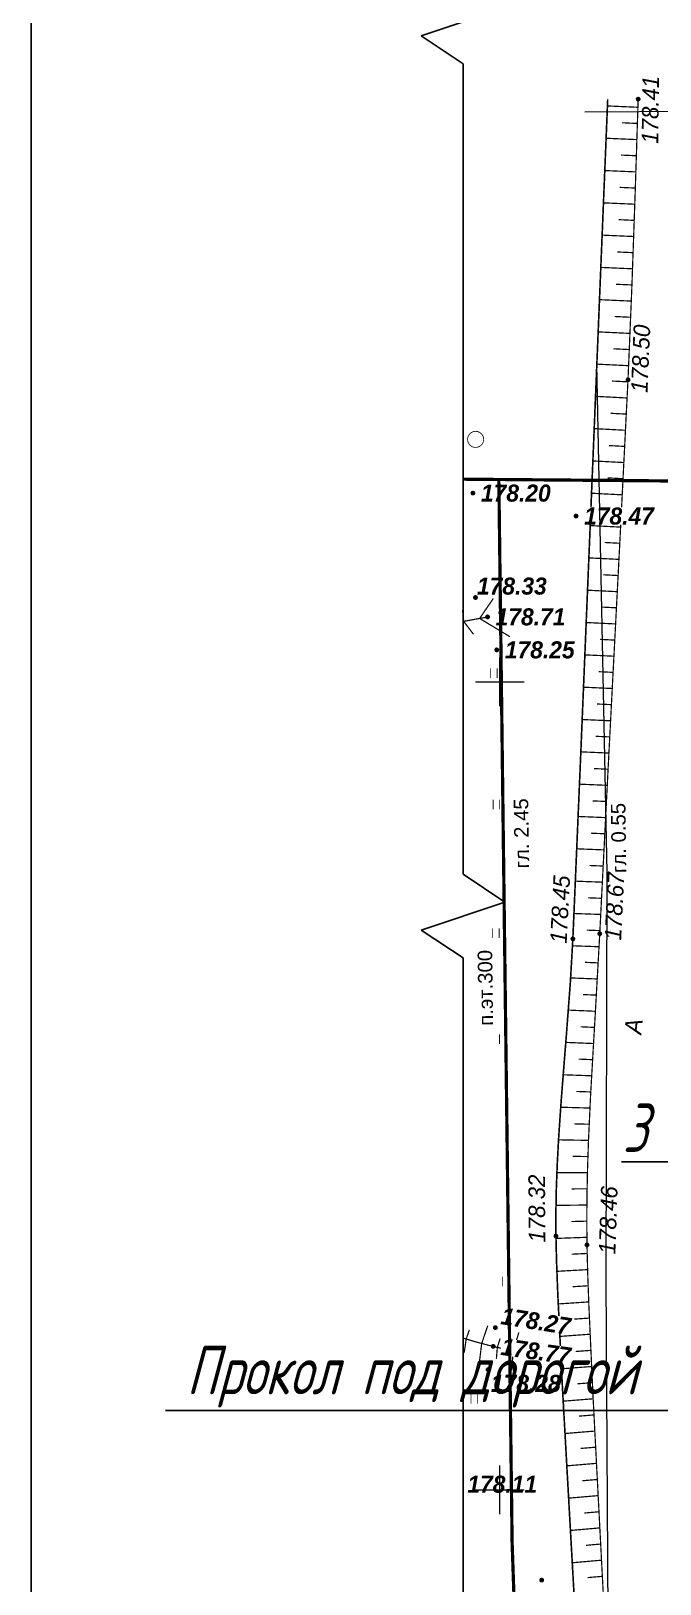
# Model space of a CAD drawing. Header units: millimetres. Extents: x 6735 to 13224, y -12144 to -9633.
# Drawn here: x 11890.4 to 12022.8, y -11669 to -11342.3 of the extents above; entities that cross this region are included whole.
import ezdxf
from ezdxf import colors
from ezdxf.entities.mleader import LeaderData, LeaderLine
from ezdxf.math import Vec2, Vec3

# ---------------------------------------------------------------- set-up
doc = ezdxf.new("R2010")
doc.units = ezdxf.units.MM
doc.linetypes.add('Cплошная', pattern=[0])
doc.linetypes.add('Cплошная_0.50', pattern=[0])
for name, color, linetype, lineweight in [('Линия выноска', 137, 'Continuous', 25), ('Рамка толстая', 7, 'Continuous', 60), ('Рамка тонкая', 5, 'Continuous', 25), ('Строительный', 251, 'Continuous', 13)]:
    doc.layers.add(name, color=color, linetype=linetype, lineweight=lineweight)
doc.styles.add('Simplex', font='simplex.shx', dxfattribs={"width": 0.7, "oblique": 15})
doc.styles.get("Standard").update_dxf_attribs({"font": 'arial.ttf'})
doc.styles.add('БСАМ курсив малоконтрасный (Бм-431)', font='')
doc.styles.get('БСАМ курсив малоконтрасный (Бм-431)').set_extended_font_data('Bm431', italic=True)
doc.linetypes.add('Водопр', pattern='A,5,-1,["В",БСАМ курсив малоконтрасный (Бм-431),S=2,R=0,X=-1.2,Y=-1],-1,10,-2,10,-2,5', length=36)
doc.linetypes.add('КОНТУР', pattern='A,0,-0.5,[133,ltypeshp.shx,S=0.05,R=0,X=-0.5,Y=0],-0.5', length=1)
doc.linetypes.add('ЛИНИЯ_СВЯЗИ', pattern='A,4.5,[133,ltypeshp.shx,S=0.2,R=0,X=-0.2,Y=0],1e-05,[133,ltypeshp.shx,S=0.15,R=0,X=-0.15,Y=0],1e-05,[133,ltypeshp.shx,S=0.1,R=0,X=-0.1,Y=0],1e-05,[133,ltypeshp.shx,S=0.05,R=0,X=-0.05,Y=0],4.5,-2', length=11.00003)

# ---------------------------------------------------------------- blocks, each defined once
blk = doc.blocks.new('118 - 330 отм высот')
blk.add_hatch(color=7).paths.add_polyline_path([(0.098, 0.12), (0.002, 0.155), (-0.095, 0.121), (-0.146, 0.032), (-0.129, -0.069), (-0.05, -0.135), (0.052, -0.136), (0.131, -0.07), (0.149, 0.031)])
at = {"color": 7, "linetype": 'Continuous', "lineweight": 0, "const_width": 0.01, "flags": 128}
blk.add_lwpolyline([(0.098, 0.12), (0.002, 0.155), (-0.095, 0.121), (-0.146, 0.032), (-0.129, -0.069), (-0.05, -0.135), (0.052, -0.136), (0.131, -0.07), (0.149, 0.031), (0.098, 0.12)], close=True, dxfattribs=at)
blk = doc.blocks.new('Крест')
at = {"color": 0, "linetype": 'Continuous', "lineweight": 0, "flags": 128}
for points in [[(0, -1), (0, 1)], [(-1, 0), (1, 0)]]:
    blk.add_lwpolyline(points, dxfattribs=at)
blk = doc.blocks.new('2004 - 372 лес сажен d-2.0')
at = {"color": 7, "linetype": 'Continuous', "lineweight": 0, "const_width": 0.1, "flags": 128}
blk.add_lwpolyline([(0, 1), (0.269797, 0.962917), (0.519584, 0.854419), (0.730836, 0.682553), (0.887885, 0.460065), (0.979084, 0.203456), (0.997669, -0.068242), (0.942261, -0.33488), (0.81697, -0.57668), (0.631088, -0.775711), (0.398401, -0.917211), (0.136167, -0.990686), (-0.136167, -0.990686), (-0.398401, -0.917211), (-0.631088, -0.775711), (-0.81697, -0.57668), (-0.942261, -0.33488), (-0.997669, -0.068242), (-0.979084, 0.203456), (-0.887885, 0.460065), (-0.730836, 0.682553), (-0.519584, 0.854419), (-0.269797, 0.962917), (0, 1)], close=True, dxfattribs=at)
blk = doc.blocks.new('2011 - 401 трава')
at = {"color": 7, "linetype": 'Continuous', "lineweight": 0, "const_width": 0.1, "flags": 128}
for points in [[(0, 0), (0, 1.2)], [(0.8, 0), (0.8, 1.2)]]:
    blk.add_lwpolyline(points, dxfattribs=at)
blk = doc.blocks.new('_DotBlank')
at = {"color": 0, "linetype": 'ByBlock', "lineweight": -2}
blk.add_line((-0.5, 0), (-1, 0), dxfattribs=at)
blk.add_circle((0, 0), 0.5, dxfattribs=at)
blk = doc.blocks.new('_Oblique')
at = {"color": 0, "lineweight": -2}
blk.add_line((-0.5, -0.5), (0.5, 0.5), dxfattribs=at)

msp = doc.modelspace()

# ---------------------------------------------------------------- linework, layer by layer
at = {"layer": 'Рамка толстая', "color": 18, "lineweight": -2, "true_color": 0x000000}
msp.add_line((11890.39618, -12144.03272), (11890.39618, -11175.40772), dxfattribs=at)
at = {"layer": 'Рамка тонкая'}
for p, q in [((11990.16517, -11337.40441), (11972.56716, -11343.27041)), ((11972.56716, -11343.27041), (11981.36616, -11349.13642)), ((11981.36616, -11349.13642), (11981.36616, -11519.68422)), ((11981.36616, -11519.68422), (11990.16517, -11525.55023)), ((11990.16517, -11525.55023), (11972.56716, -11531.41623)), ((11972.56716, -11531.41623), (11981.36616, -11537.28223))]:
    msp.add_line(p, q, dxfattribs=at)
at = {"layer": 'Строительный', "color": 7, "linetype": 'КОНТУР', "lineweight": 0, "ltscale": 2, "const_width": 0.34, "flags": 128}
msp.add_lwpolyline([(12011.80974, -11356.60622), (12008.69799, -11432.40377), (12006.08495, -11495.52262), (12004.46932, -11533.28406), (12003.94431, -11542.41293), (12003.05813, -11554.13295), (12002.82412, -11557.02194), (12002.00623, -11567.3866), (12001.48883, -11574.97405), (12001.18122, -11580.71552), (12000.98412, -11586.02599), (12000.8926, -11591.03954), (12000.90573, -11595.81855), (12001.03708, -11601.18709), (12001.3046, -11608.16137), (12002.28688, -11627.8613), (12003.64388, -11652.07983), (12004.84201, -11673.34059), (12006.19133, -11699.0132), (12007.06298, -11718.83282), (12007.81785, -11741.15389), (12008.6998, -11771.53844), (12010.18078, -11828.97261), (12010.67655, -11849.36492), (12011.01524, -11863.18375), (12011.43662, -11875.59783), (12011.49118, -11877.05069), (12011.55685, -11879.13344)], dxfattribs=at)
at = {"layer": 'Строительный', "color": 7, "linetype": 'Cплошная_0.50', "lineweight": 0, "const_width": 0.255, "flags": 128}
for points in [[(12018.21929, -11356.61205), (12017.59146, -11376.29786), (12016.89943, -11395.98087), (12016.07899, -11415.65828), (12014.36457, -11449.76917), (12013.00471, -11476.00165), (12011.93281, -11496.6628), (12010.13278, -11532.20158), (12009.06356, -11551.27167), (12008.89774, -11554.02154), (12008.19545, -11566.31633), (12007.75581, -11575.84578), (12007.55907, -11581.75946), (12007.44327, -11587.3123), (12007.40648, -11592.59836), (12007.44846, -11597.66738), (12007.58585, -11603.25244), (12007.84067, -11610.34913), (12008.73055, -11629.80449), (12010.26399, -11659.38873), (12011.04997, -11674.32756), (12012.32834, -11699.65503), (12013.18776, -11718.85807), (12015.08396, -11768.61947), (12016.93484, -11821.74575), (12017.59998, -11842.98163), (12017.90571, -11855.22415), (12017.92651, -11863.16819), (12017.75413, -11872.07755), (12017.4992, -11879.16445)], [(11986.51212, -11465.54534), (11981.36616, -11466.48413)], [(11981.36616, -11617.25069), (11984.3623, -11618.14366), (11987.70212, -11619.02134), (11991.09297, -11619.78282), (11994.73606, -11620.51423)]]:
    msp.add_lwpolyline(points, dxfattribs=at)
at = {"layer": 'Строительный', "color": 7, "linetype": 'Cплошная', "lineweight": 0, "const_width": 0.255, "flags": 128}
for points in [[(12018.16602, -11358.31122), (12011.75156, -11358.02491)], [(12018.05931, -11361.70954), (12014.83573, -11361.56709)], [(12017.9521, -11365.10785), (12011.47276, -11364.82376)], [(12017.84407, -11368.50613), (12014.58873, -11368.36421)], [(12017.73488, -11371.90438), (12011.19404, -11371.62021)], [(12017.62421, -11375.30258), (12014.33945, -11375.16004)], [(12017.51172, -11378.70072), (12010.91538, -11378.4142)], [(12017.39707, -11382.09878), (12014.08658, -11381.95452)], [(12017.27996, -11385.49676), (12010.63679, -11385.20569)], [(12017.16003, -11388.89465), (12013.82877, -11388.74757)], [(12017.03697, -11392.29242), (12010.35823, -11391.99464)], [(12016.91043, -11395.69007), (12013.5647, -11395.53912)], [(12016.7801, -11399.08757), (12010.07971, -11398.78105)], [(12016.64564, -11402.48491), (12013.29304, -11402.32911)], [(12016.50671, -11405.88207), (12009.80119, -11405.56493)], [(12016.363, -11409.27903), (12013.01247, -11409.11748)], [(12016.21417, -11412.67577), (12009.52266, -11412.34631)], [(12016.05985, -11416.07226), (12012.72164, -11415.90365)], [(12015.89853, -11419.46844), (12009.24419, -11419.12319)], [(12015.73254, -11422.86438), (12012.4186, -11422.6909)], [(12015.56384, -11426.26019), (12008.96498, -11425.91409)], [(12015.39332, -11429.65591), (12012.10927, -11429.48398)], [(12015.2215, -11433.05157), (12008.68536, -11432.71074)], [(12015.04869, -11436.44718), (12011.79706, -11436.27855)], [(12014.87511, -11439.84274), (12008.40544, -11439.50942)], [(12014.70093, -11443.23828), (12011.48315, -11443.07371)], [(12014.52624, -11446.63379), (12008.12524, -11446.30905)], [(12014.35115, -11450.02927), (12011.16809, -11449.86917)], [(12014.17573, -11453.42475), (12007.84474, -11453.10917)], [(12014.00004, -11456.8202), (12010.8522, -11456.66478)], [(12013.82414, -11460.21565), (12007.5639, -11459.90958)], [(11981.49658, -11466.46964), (11981.24275, -11464.15147)], [(11984.8403, -11465.85359), (11987.73039, -11461.64805)], [(12013.64806, -11463.61109), (12010.5357, -11463.46046)], [(11981.49658, -11466.46964), (11983.54498, -11469.18332)], [(11984.8403, -11465.85359), (11991.22341, -11469.69235)], [(12013.47186, -11467.00652), (12007.28267, -11466.71014)], [(12013.29556, -11470.40195), (12010.21872, -11470.2562)], [(12013.1192, -11473.79737), (12007.00098, -11473.5108)], [(12012.94283, -11477.19279), (12009.90139, -11477.05197)], [(12012.76647, -11480.58821), (12006.71876, -11480.31153)], [(12012.59015, -11483.98364), (12009.58378, -11483.84778)], [(12012.41392, -11487.37907), (12006.43589, -11487.11233)], [(12012.2378, -11490.7745), (12009.26598, -11490.64363)], [(12012.06185, -11494.16995), (12006.15222, -11493.91322)], [(12011.88611, -11497.56541), (12008.94807, -11497.43956)], [(12011.71064, -11500.96087), (12005.86754, -11500.71427)], [(12011.53549, -11504.35636), (12008.63011, -11504.23562)], [(12011.36075, -11507.75187), (12005.58155, -11507.51561)], [(12011.18652, -11511.1474), (12008.31222, -11511.03193)], [(12011.01292, -11514.54296), (12005.29374, -11514.3175)], [(12010.84014, -11517.93857), (12007.99452, -11517.8287)], [(12010.66842, -11521.33423), (12005.00324, -11521.12061)], [(12010.49815, -11524.72996), (12007.6773, -11524.62654)], [(12010.32997, -11528.1258), (12004.70812, -11527.92698)], [(12010.16515, -11531.5218), (12007.36124, -11531.42782)], [(12009.9992, -11534.91775), (12004.40103, -11534.71612)], [(12009.82029, -11538.31304), (12007.019, -11538.20373)], [(12009.63074, -11541.70775), (12004.00691, -11541.47602)], [(12009.43336, -11545.10202), (12006.60338, -11544.98155)], [(12009.23093, -11548.49598), (12003.52197, -11548.24989)], [(12009.02623, -11551.88982), (12006.14186, -11551.76629)], [(12008.82204, -11555.28368), (12002.98483, -11555.04011)], [(12008.62112, -11558.67774), (12005.665, -11558.56006)], [(12008.42627, -11562.07215), (12002.43456, -11561.85005)], [(12008.24027, -11565.46705), (12005.20358, -11565.3653)], [(12008.06589, -11568.86258), (12001.91093, -11568.6833)], [(12007.90595, -11572.25881), (12004.78886, -11572.18424)], [(12007.76323, -11575.65581), (12001.45462, -11575.5429)], [(12007.64054, -11579.05359), (12004.45263, -11579.01838)], [(12007.54071, -11582.45212), (12001.10742, -11582.43045)], [(12007.46655, -11585.8513), (12004.22733, -11585.86794)], [(12007.42088, -11589.25098), (12000.91224, -11589.34519)], [(12007.40651, -11592.65094), (12004.1459, -11592.73129)], [(12007.42628, -11596.05087), (12000.91278, -11596.28302)], [(12007.48324, -11599.45037), (12004.23828, -11599.6043)], [(12007.57352, -11602.84916), (12001.10666, -11603.21031)], [(12007.6856, -11606.24731), (12004.46306, -11606.446)], [(12007.8128, -11609.64493), (12001.38867, -11610.06887)], [(12007.95117, -11613.04211), (12004.74926, -11613.26433)], [(11982.00606, -11617.45511), (11981.59416, -11620.33995)], [(11982.00606, -11617.45511), (11982.68628, -11615.51992)], [(11985.2729, -11618.39702), (11986.55907, -11614.62943)], [(11988.57034, -11619.22467), (11989.16817, -11617.3373)], [(11991.89194, -11619.95026), (11993.10738, -11616.048)], [(12008.0981, -11616.43893), (12001.71407, -11616.89972)], [(11985.2729, -11618.39702), (11984.62515, -11623.72162)], [(11988.57034, -11619.22467), (11988.3668, -11621.61674)], [(11991.89194, -11619.95026), (11991.61914, -11624.06945)], [(12008.25177, -11619.83546), (12005.06942, -11620.07255)], [(12008.41086, -11623.23173), (12002.06503, -11623.71709)], [(12008.57435, -11626.6278), (12005.41066, -11626.87521)], [(12008.74143, -11630.02369), (12002.43206, -11630.52661)], [(12008.91147, -11633.41944), (12005.76557, -11633.6744)], [(12009.08392, -11636.81506), (12002.80923, -11637.33106)], [(12009.25834, -11640.21059), (12006.12931, -11640.47123)], [(12009.43434, -11643.60603), (12003.19242, -11644.13195)], [(12009.61157, -11647.0014), (12006.49842, -11647.26639)], [(12009.78972, -11650.39673), (12003.57849, -11650.93024)], [(12009.96852, -11653.79203), (12006.87015, -11654.06032)], [(12010.14771, -11657.1873), (12003.96487, -11657.72654)], [(12010.32705, -11660.58257), (12007.24226, -11660.85332)], [(12010.50631, -11663.97784), (12004.34931, -11664.52123)], [(12010.68527, -11667.37313), (12007.6127, -11667.6456)]]:
    msp.add_lwpolyline(points, dxfattribs=at)

# ---------------------------------------------------------------- block references
at = {"layer": 'Строительный', "color": 7, "zscale": 3.4}
for name, p, xscale, yscale in [('118 - 330 отм высот', (12018.21929, -11356.61205, 606.5872), 3.4, 3.4), ('118 - 330 отм высот', (12016.07899, -11415.65828, 606.9034), 3.4, 3.4), ('2004 - 372 лес сажен d-2.0', (11983.99612, -11428.17934), 1.7, 1.7), ('2011 - 401 трава', (11987.18134, -11478.36244), 1.7, 1.7), ('2011 - 401 трава', (11987.69969, -11505.98356), 1.7, 1.7), ('2011 - 401 трава', (11987.58239, -11533.0927), 1.7, 1.7), ('118 - 330 отм высот', (12010.13278, -11532.20158, 607.4644), 3.4, 3.4), ('118 - 330 отм высот', (12004.46932, -11533.28406, 606.7266), 3.4, 3.4), ('2011 - 401 трава', (11989.01612, -11555.39937), 1.7, 1.7), ('118 - 330 отм высот', (12000.90573, -11595.81855, 606.3016), 3.4, 3.4), ('118 - 330 отм высот', (12007.44846, -11597.66738, 606.7776), 3.4, 3.4), ('2011 - 401 трава', (11989.70536, -11606.38234), 1.7, 1.7), ('2011 - 401 трава', (11983.0071, -11631.04477), 1.7, 1.7), ('118 - 330 отм высот', (11997.90212, -11668.18534, 606.39), 3.4, 3.4)]:
    msp.add_blockref(name, p, dxfattribs=dict(at, xscale=xscale, yscale=yscale))
at = {"layer": 'Строительный', "color": 136, "true_color": 0x008080, "xscale": 5.1, "yscale": 5.1, "zscale": 3.4}
for p in [(11989.09612, -11479.17934), (11989.09612, -11479.17934), (11989.09612, -11649.17934), (11989.09612, -11649.17934)]:
    msp.add_blockref('Крест', p, dxfattribs=at)

# ---------------------------------------------------------------- texts
at = {"layer": 'Строительный'}
for s, p in [('гл. 2.45', (11995.27434, -11518.4214, 599.39151)), ('п.эт.300', (11987.69624, -11551.52027, 599.39151))]:
    msp.add_text(s, height=3.06, rotation=90.8230247, dxfattribs=at).set_placement(p)
at = {"layer": 'Строительный', "color": 7, "insert": (11996.9528, -11597.1625), "char_height": 3.4976004, "attachment_point": 4, "rotation": 90.3263413, "bg_fill": 3, "box_fill_scale": 1, "bg_fill_color": 256, "bg_fill_transparency": 4263227}
msp.add_mtext('{\\fD431|c1|b0|i1;\\l\\C0;178.32}', dxfattribs=at)

# ---------------------------------------------------------------- leaders
at = {"layer": 'Линия выноска'}
ml = msp.add_multileader_mtext('Standard', dxfattribs=at)
ml.set_content('3', color=2, style='Simplex')
ml.set_leader_properties()
ml.set_arrow_properties(name='DOTBLANK')
ml.build(insert=Vec2(0, 0))
ml.multileader.update_dxf_attribs({"text_left_attachment_type": 6, "text_right_attachment_type": 6, "dogleg_length": 1, "arrow_head_size": 5.1})
ctx = ml.context
ctx.base_point, ctx.char_height, ctx.arrow_head_size, ctx.landing_gap_size, ctx.plane_origin = Vec3(12006.75332, -11580.14566), 10.2, 5.1, 6.8, Vec3(11990.36428, -11531.18842)
ctx.left_attachment, ctx.right_attachment, ctx.text_align_type = 6, 6, 2
notes = []
notes.append((ctx, [(0, (1, 1, 0), (12030.38582, -11580.14566), (-1, 0), 3.4, [(0, [(12049.52391, -11576.25458)], 0, [])])]))
ctx.mtext.insert, ctx.mtext.alignment, ctx.mtext.flow_direction = Vec3(12020.18582, -11567.90566), 3, 5
for ctx, leaders in notes:
    for number, flags, end, landing, length, lines in leaders:
        leader = LeaderData()
        leader.index, (leader.has_last_leader_line, leader.has_dogleg_vector, leader.attachment_direction) = number, flags
        leader.last_leader_point, leader.dogleg_vector, leader.dogleg_length = Vec3(end), Vec3(landing), length
        for number, points, colour, breaks in lines:
            line = LeaderLine()
            line.index, line.vertices, line.color, line.breaks = number, Vec3.list(points), colors.encode_raw_color(colour), breaks
            leader.lines.append(line)
        ctx.leaders.append(leader)

# ---------------------------------------------------------------- next in the draw order: texts
at = {"layer": 'Строительный', "color": 7, "bg_fill": 3, "box_fill_scale": 1, "bg_fill_color": 256}
for s, insert, char_height, attachment_point, rotation, bg_fill_transparency in [('{\\fD431|c1|b0|i1;\\l\\C0;178.41}', (12020.72225, -11365.97484), 3.4976004, 4, 89.305392, 4263662), ('{\\fD431|c1|b0|i1;\\l\\C0;178.50}', (12018.45749, -11418.34578), 3.4976004, 4, 87.5886902, 4264027), ('{\\fD431|c1|b0|i1;\\l\\C0;178.67}', (12012.90498, -11533.56068), 3.4976004, 4, 87.1831905, 4263287), ('{\\fD431|c1|b0|i1;\\l\\C0;178.45}', (12001.43914, -11534.21235), 3.4976004, 4, 87.0162803, 4263747), ('{\\fBm431|c1|b0|i1;\\l\\C0;А}', (12015.29309, -11553.06303), 3.5970912, 1, 84.291555, 0), ('{\\fD431|c1|b0|i1;\\l\\C0;178.32}', (11996.9528, -11597.1625), 3.4976004, 4, 90.3263413, 4263227), ('{\\fD431|c1|b0|i1;\\l\\C0;178.46}', (12011.68293, -11599.59958), 3.4976004, 4, 87.9917556, 4263022), ('{\\fD431|c1|b1|i1;\\l\\C0;178.77}', (11989.40212, -11619.02134), 3.5913044, 4, 351.9614761, 0)]:
    msp.add_mtext(s, dxfattribs=dict(at, insert=insert, char_height=char_height, attachment_point=attachment_point, rotation=rotation, bg_fill_transparency=bg_fill_transparency))
at = {"layer": 'Строительный', "color": 7, "char_height": 3.5913044, "attachment_point": 4, "bg_fill": 3, "box_fill_scale": 1, "bg_fill_color": 256, "bg_fill_transparency": 0}
for s, insert in [('{\\fD431|c1|b1|i1;\\l\\C0;178.20}', (11985.11812, -11439.50134)), ('{\\fD431|c1|b1|i1;\\l\\C0;178.47}', (12006.84412, -11444.32934)), ('{\\fD431|c1|b1|i1;\\l\\C0;178.33}', (11984.28579, -11459.06902)), ('{\\fD431|c1|b1|i1;\\l\\C0;178.71}', (11988.21212, -11465.54534)), ('{\\fD431|c1|b1|i1;\\l\\C0;178.25}', (11990.15012, -11472.48134)), ('{\\fD431|c1|b1|i1;\\l\\C0;178.28}', (11987.21927, -11626.80059)), ('{\\fD431|c1|b1|i1;\\l\\C0;178.11}', (11982.26212, -11648.02334))]:
    msp.add_mtext(s, dxfattribs=dict(at, insert=insert))

# ---------------------------------------------------------------- next in the draw order: linework, layer by layer
at = {"layer": 'Рамка тонкая'}
msp.add_line((11981.36616, -11537.28223), (11981.36616, -11707.83004), dxfattribs=at)
at = {"layer": 'Строительный'}
msp.add_line((12006.96875, -11359.2704), (12038.03851, -11359.04697), dxfattribs=at)
at = {"layer": 'Строительный', "linetype": 'ЛИНИЯ_СВЯЗИ', "ltscale": 0.5, "flags": 128}
msp.add_lwpolyline([(12013.51926, -11818.2232), (12013.42046, -11794.60178), (12011.99508, -11687.44319), (12011.5143, -11604.81239), (12011.69711, -11519.23784), (12009.52266, -11412.34631)], dxfattribs=at)
at = {"layer": 'Строительный', "linetype": 'Водопр', "const_width": 0.68}
msp.add_lwpolyline([(11981.36616, -11436.55249), (12263.34804, -11438.9732)], dxfattribs=at)

# ---------------------------------------------------------------- next in the draw order: block references
at = {"layer": 'Строительный', "color": 7, "xscale": 3.4, "yscale": 3.4, "zscale": 3.4}
for p in [(11983.41812, -11439.50134, 605.88), (12005.14412, -11444.32934, 606.798), (11983.96212, -11461.46534, 606.322), (11986.51212, -11465.54534, 607.614), (11988.45012, -11472.48134, 606.05), (11987.70212, -11619.02134, 607.818), (11986.61412, -11623.91734, 606.152)]:
    msp.add_blockref('118 - 330 отм высот', p, dxfattribs=at)
at = {"layer": 'Строительный', "color": 136, "true_color": 0x008080, "xscale": 5.1, "yscale": 5.1, "zscale": 3.4}
for p in [(11989.09612, -11479.17934), (11989.09612, -11649.17934)]:
    msp.add_blockref('Крест', p, dxfattribs=at)

# ---------------------------------------------------------------- next in the draw order: texts
at = {"layer": 'Строительный'}
msp.add_text('гл. 0.55', height=3.06, rotation=90.8230247, dxfattribs=at).set_placement((12015.7359, -11519.39663, 599.39151))
at = {"layer": 'Строительный', "color": 7, "insert": (11989.41026, -11612.55909), "char_height": 3.5913044, "attachment_point": 4, "rotation": 351.0273722, "bg_fill": 3, "box_fill_scale": 1, "bg_fill_color": 256, "bg_fill_transparency": 0}
msp.add_mtext('{\\fD431|c1|b1|i1;\\l\\C0;178.27}', dxfattribs=at)

# ---------------------------------------------------------------- next in the draw order: leaders
at = {"layer": 'Линия выноска'}
ml = msp.add_multileader_mtext('Standard', dxfattribs=at)
ml.set_content('Прокол под дорогой', color=2, style='Simplex')
ml.set_leader_properties()
ml.set_arrow_properties(name='OBLIQUE')
ml.build(insert=Vec2(0, 0))
ml.multileader.update_dxf_attribs({"text_left_attachment_type": 6, "text_right_attachment_type": 6, "dogleg_length": 1, "arrow_head_size": 3.4})
ctx = ml.context
ctx.base_point, ctx.char_height, ctx.arrow_head_size, ctx.landing_gap_size, ctx.plane_origin = Vec3(11896.61511, -11632.49709), 10.2, 3.4, 6.8, Vec3(11953.75451, -11643.97757)
ctx.left_attachment, ctx.right_attachment, ctx.text_align_type = 6, 6, 2
notes = []
notes.append((ctx, [(1, (1, 1, 0), (12028.15776, -11632.49709), (-1, 0), 3.4, [(0, [(12048.12793, -11622.07332)], 0, [])])]))
ctx.mtext.insert, ctx.mtext.alignment, ctx.mtext.flow_direction = Vec3(12017.95776, -11618.89709), 3, 5
for ctx, leaders in notes:
    for number, flags, end, landing, length, lines in leaders:
        leader = LeaderData()
        leader.index, (leader.has_last_leader_line, leader.has_dogleg_vector, leader.attachment_direction) = number, flags
        leader.last_leader_point, leader.dogleg_vector, leader.dogleg_length = Vec3(end), Vec3(landing), length
        for number, points, colour, breaks in lines:
            line = LeaderLine()
            line.index, line.vertices, line.color, line.breaks = number, Vec3.list(points), colors.encode_raw_color(colour), breaks
            leader.lines.append(line)
        ctx.leaders.append(leader)

# ---------------------------------------------------------------- next in the draw order: linework, layer by layer
at = {"layer": 'Строительный', "linetype": 'Водопр', "lineweight": 9, "const_width": 0.68, "flags": 128}
msp.add_lwpolyline([(11995.08487, -11777.36671), (11995.00613, -11757.42541), (11991.67751, -11660.0705), (11988.88417, -11436.44993)], dxfattribs=at)

# ---------------------------------------------------------------- next in the draw order: block references
at = {"layer": 'Строительный', "color": 7, "xscale": 3.4, "yscale": 3.4, "zscale": 3.4}
msp.add_blockref('118 - 330 отм высот', (11988.14412, -11615.07734, 606.118), dxfattribs=at)

doc.saveas('drawing.dxf')
